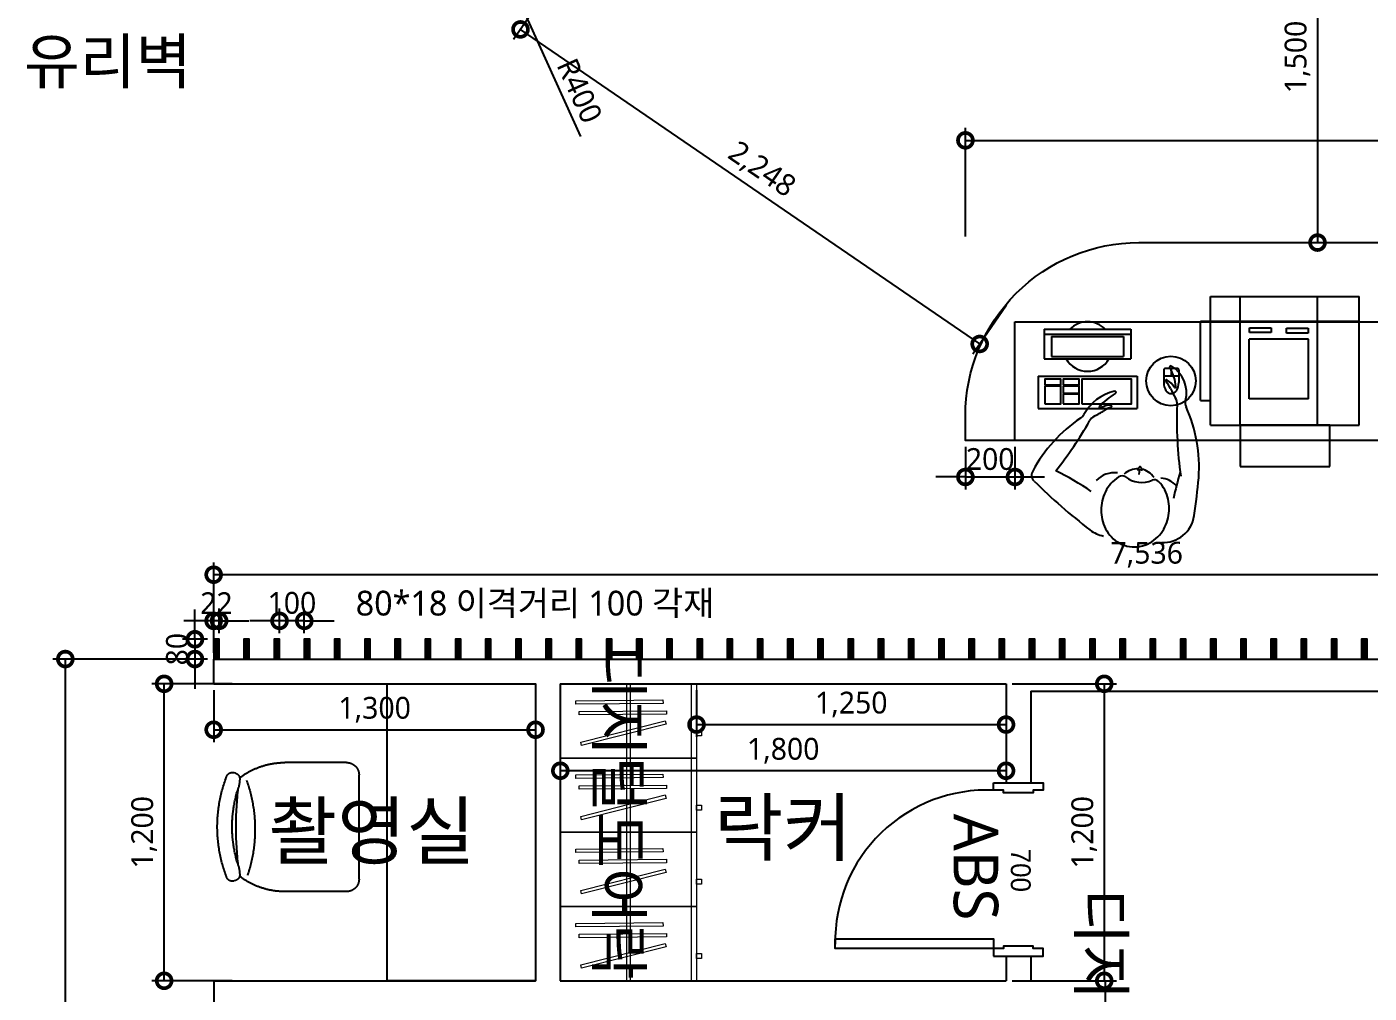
# Model space of a CAD drawing. Extents: x 11477420 to 23072185, y -28506554 to -14238804.
# Drawn here: x 11529484 to 11534905, y -14254189 to -14250285 of the extents above; entities that cross this region are included whole.
import ezdxf
from ezdxf.enums import TextEntityAlignment as Align

# ---------------------------------------------------------------- set-up
doc = ezdxf.new("R2010")
doc.units = 0
doc.header["$LTSCALE"] = 50
doc.header["$MEASUREMENT"] = 0
doc.linetypes.add('DH-HID2', pattern=[1.2, 0.8, -0.4])
doc.linetypes.add('HIDDEN1', pattern=[1.1, 0.7, -0.4])
doc.layers.get('0').update_dxf_attribs({"linetype": 'CONTINUOUS'})
doc.layers.get('DEFPOINTS').update_dxf_attribs({"linetype": 'CONTINUOUS'})
for name, color, linetype in [('03-TEXT', 3, 'CONTINUOUS'), ('03-WAL NEW', 3, 'CONTINUOUS'), ('04_FUR', 6, 'CONTINUOUS'), ('07-DIM WAL', 5, 'CONTINUOUS'), ('1.천장.벽체선(내벽)', 3, 'CONTINUOUS'), ('2.글자선', 60, 'CONTINUOUS'), ('3 가구-붙박이', 6, 'CONTINUOUS'), ('3.기호.계단선', 30, 'CONTINUOUS'), ('8.패턴선', 8, 'CONTINUOUS'), ('BLOCK', 1, 'CONTINUOUS'), ('CO-DO-FR', 7, 'CONTINUOUS'), ('CO-DOOR', 8, 'CONTINUOUS'), ('CO-FURB', 6, 'CONTINUOUS'), ('FU-FURM', 251, 'DH-HID2')]:
    doc.layers.add(name, color=color, linetype=linetype)
doc.layers.add('Arch', color=8, linetype='CONTINUOUS', lineweight=0)
doc.styles.add('DAWIN', font='NanumSquareR.ttf')
doc.styles.add('W-TEXT2', font='Dotum.ttf')
doc.styles.add('맑은 고딕', font='malgun.ttf')
doc.dimstyles.new('40', dxfattribs={"dimscale": 40, "dimtxt": 2.2, "dimasz": 3, "dimexe": 1.25, "dimexo": 0.625, "dimtad": 1, "dimdec": 0, "dimzin": 0, "dimdsep": 46, "dimlunit": 6, "dimtxsty": 'DAWIN', "dimblk1": 'DOTSMALL', "dimblk2": 'DOTSMALL', "dimsah": 1, "dimcen": 0.001, "dimclrd": 1, "dimclre": 1, "dimclrt": 3, "dimadec": 0, "dimazin": 0, "dimtfac": 1, "dimtdec": 0, "dimtix": 1, "dimtmove": 2, "dimatfit": 3, "dimldrblk": 'DOTSMALL', "dimfxl": 0, "dimtolj": 1, "dimtzin": 0, "dimarcsym": 0})

# ---------------------------------------------------------------- blocks, each defined once
blk = doc.blocks.new('H-092')
at = {"layer": 'BLOCK'}
for p, q in [((139.992576, 163.264512), (130.440192, 162.4512)), ((149.564928, 163.535232), (139.992576, 163.264512)), ((159.137664, 163.264512), (149.564928, 163.535232)), ((168.690048, 162.450816), (159.137664, 163.264512)), ((548.012928, 199.117824), (547.583616, 199.747584)), ((548.53632, 198.316032), (548.012928, 199.117824)), ((549.001728, 197.570688), (548.53632, 198.316032)), ((549.419904, 196.873728), (549.001728, 197.570688)), ((549.057792, 169.703424), (549.33504, 169.567488)), ((549.33504, 169.567488), (550.937856, 169.034496)), ((549.798912, 196.21824), (549.419904, 196.873728)), ((550.145664, 195.597312), (549.798912, 196.21824)), ((550.466304, 195.005184), (550.145664, 195.597312)), ((550.765056, 194.435712), (550.466304, 195.005184)), ((551.046144, 193.884672), (550.765056, 194.435712)), ((550.937856, 169.034496), (552.478848, 169.024128)), ((551.312256, 193.347456), (551.046144, 193.884672)), ((551.566464, 192.819456), (551.312256, 193.347456)), ((551.811456, 192.296448), (551.566464, 192.819456)), ((552.048768, 191.77536), (551.811456, 192.296448)), ((552.28032, 191.251584), (552.048768, 191.77536)), ((552.508416, 190.72128), (552.28032, 191.251584)), ((552.478848, 169.024128), (553.81248, 169.623168)), ((552.733824, 190.180224), (552.508416, 190.72128)), ((552.958464, 189.624192), (552.733824, 190.180224)), ((553.183872, 189.048192), (552.958464, 189.624192)), ((553.410432, 188.446464), (553.183872, 189.048192)), ((553.640064, 187.813248), (553.410432, 188.446464)), ((553.873536, 187.141632), (553.640064, 187.813248)), ((553.81248, 169.623168), (554.828928, 170.781312)), ((554.111616, 186.422784), (553.873536, 187.141632)), ((554.354304, 185.647104), (554.111616, 186.422784)), ((554.601984, 184.804224), (554.354304, 185.647104)), ((554.85312, 183.88032), (554.601984, 184.804224)), ((554.828928, 170.781312), (555.495552, 172.333056)), ((555.105024, 182.8608), (554.85312, 183.88032)), ((555.35232, 181.72992), (555.105024, 182.8608)), ((555.585024, 180.4704), (555.35232, 181.72992)), ((555.495552, 172.333056), (555.85152, 174.07488)), ((555.78624, 179.069184), (555.585024, 180.4704)), ((555.929088, 177.520512), (555.78624, 179.069184)), ((555.85152, 174.07488), (555.970944, 175.838976)), ((555.970944, 175.838976), (555.929088, 177.520512)), ((27.60768, 108.632064), (21.284736, 100.433664)), ((34.474368, 116.289408), (27.60768, 108.632064)), ((41.82144, 123.383424), (34.474368, 116.289408)), ((49.588224, 129.89952), (41.82144, 123.383424)), ((57.717888, 135.830016), (49.588224, 129.89952)), ((66.157056, 141.17184), (57.717888, 135.830016)), ((74.858112, 145.926528), (66.157056, 141.17184)), ((83.777664, 150.098688), (74.858112, 145.926528)), ((92.876928, 153.694464), (83.777664, 150.098688)), ((102.121344, 156.720384), (92.876928, 153.694464)), ((111.481344, 159.184128), (102.121344, 156.720384)), ((120.928896, 161.092608), (111.481344, 159.184128)), ((130.440192, 162.4512), (120.928896, 161.092608)), ((178.20096, 161.092224), (168.690048, 162.450816)), ((187.648896, 159.18336), (178.20096, 161.092224)), ((197.008512, 156.719616), (187.648896, 159.18336)), ((206.253312, 153.693312), (197.008512, 156.719616)), ((215.352192, 150.097536), (206.253312, 153.693312)), ((224.271744, 145.925376), (215.352192, 150.097536)), ((232.9728, 141.170304), (224.271744, 145.925376)), ((241.411968, 135.82848), (232.9728, 141.170304)), ((249.541248, 129.897984), (241.411968, 135.82848)), ((257.308032, 123.381504), (249.541248, 129.897984)), ((264.65472, 116.287488), (257.308032, 123.381504)), ((271.521408, 108.630144), (264.65472, 116.287488)), ((272.610816, 107.305728), (271.521408, 108.630144)), ((2.689536, 62.991744), (0.001152, 52.743552)), ((6.213888, 72.948864), (2.689536, 62.991744)), ((10.52544, 82.546944), (6.213888, 72.948864)), ((15.56928, 91.725312), (10.52544, 82.546944)), ((21.284736, 100.433664), (15.56928, 91.725312)), ((-2.727936, 31.689984), (-2.72832, 21.053568)), ((-2.72832, 21.053568), (-1.8144, 10.461312)), ((-1.813632, 42.28224), (-2.727936, 31.689984)), ((-1.8144, 10.461312), (0, 0)), ((0.001152, 52.743552), (-1.813632, 42.28224)), ((0, 0), (2.688384, -10.248192)), ((291.275904, 26.36928), (312.467328, 26.36928)), ((307.126272, 18.210048), (307.358976, 18.238464)), ((307.35936, 34.500096), (307.126656, 34.528896)), ((307.358976, 18.238464), (308.323584, 18.367872)), ((308.323968, 34.370688), (307.35936, 34.500096)), ((308.323584, 18.367872), (309.3792, 18.530688)), ((309.379968, 34.207488), (308.323968, 34.370688)), ((309.3792, 18.530688), (310.541952, 18.737664)), ((310.542336, 34.000512), (309.379968, 34.207488)), ((310.541952, 18.737664), (311.826816, 19.002624)), ((311.8272, 33.735552), (310.542336, 34.000512)), ((311.826816, 19.002624), (313.248, 19.345152)), ((313.248768, 33.393024), (311.8272, 33.735552)), ((313.248, 19.345152), (314.811648, 19.79136)), ((314.812032, 32.946816), (313.248768, 33.393024)), ((314.811648, 19.79136), (316.505856, 20.37504)), ((316.50624, 32.362752), (314.812032, 32.946816)), ((316.505856, 20.37504), (318.282624, 21.13728)), ((318.283008, 31.600512), (316.50624, 32.362752)), ((318.282624, 21.13728), (320.035584, 22.1184)), ((320.035968, 30.619392), (318.283008, 31.600512)), ((320.035584, 22.1184), (321.580416, 23.341056)), ((321.5808, 29.396352), (320.035968, 30.619392)), ((321.580416, 23.341056), (322.66752, 24.786432)), ((322.667904, 27.950976), (321.5808, 29.396352)), ((322.66752, 24.786432), (323.06304, 26.368896)), ((323.06304, 26.368896), (322.667904, 27.950976)), ((2.688384, -10.248192), (6.212352, -20.205696)), ((6.212352, -20.205696), (10.52352, -29.803392)), ((10.52352, -29.803392), (15.566976, -38.982144)), ((15.566976, -38.982144), (21.282048, -47.69088)), ((21.282048, -47.69088), (27.604992, -55.889664)), ((27.604992, -55.889664), (34.471296, -63.547008)), ((34.471296, -63.547008), (41.818368, -70.641408)), ((41.818368, -70.641408), (49.584768, -77.157504)), ((49.584768, -77.157504), (57.714048, -83.088384)), ((57.714048, -83.088384), (66.153216, -88.430592)), ((66.153216, -88.430592), (74.853888, -93.185664)), ((74.853888, -93.185664), (83.77344, -97.357824)), ((83.77344, -97.357824), (92.872704, -100.953984)), ((92.872704, -100.953984), (102.11712, -103.980288)), ((102.11712, -103.980288), (111.476736, -106.444416)), ((111.476736, -106.444416), (120.924288, -108.352896)), ((120.924288, -108.352896), (130.435584, -109.711872)), ((168.68544, -109.713024), (178.196736, -108.354432)), ((178.196736, -108.354432), (187.644288, -106.446336)), ((187.644288, -106.446336), (197.004288, -103.982592)), ((197.004288, -103.982592), (206.248704, -100.956672)), ((206.248704, -100.956672), (215.348352, -97.36128)), ((215.348352, -97.36128), (224.267904, -93.189504)), ((224.267904, -93.189504), (232.96896, -88.434816)), ((232.96896, -88.434816), (241.408128, -83.092992)), ((241.408128, -83.092992), (249.537792, -77.16288)), ((249.537792, -77.16288), (257.304576, -70.646784)), ((257.304576, -70.646784), (264.652032, -63.552768)), ((264.652032, -63.552768), (271.51872, -55.895808)), ((271.51872, -55.895808), (272.611584, -54.566016)), ((130.435584, -109.711872), (139.987968, -110.525568)), ((139.987968, -110.525568), (149.56032, -110.796672)), ((149.56032, -110.796672), (159.133056, -110.525952)), ((159.133056, -110.525952), (168.68544, -109.713024))]:
    blk.add_line(p, q, dxfattribs=at)
for centre, radius, start, end in [((2280.19008, -1154.893824), 2612.404608, 142.222, 148.803), ((241.329408, 425.346432), 32.8416, 61.51854, 141.0481), ((34.507776, -104.089728), 601.22304, 40.72223, 68.54491), ((-953.511168, 808.599936), 1299.66336, 332.6115, 339.939), ((1118.39424, 1736.295168), 1615.824, 238.2157, 246.8383), ((520.030464, 313.85472), 39.410304, 220.7229, 248.0512), ((433.677312, 99.57696), 191.612928, 19.91315, 68.05066), ((470.65152, 213.239424), 39.410304, 31.19111, 71.99387), ((866.478336, 476.527488), 436.02432, 213.8514, 219.6532), ((542.471808, 215.693952), 3.84, 55.29927, 215.6405), ((400.553472, 10.752), 253.122816, 36.260687124, 55.29822), ((155.051136, 131.981952), 127.999872, 148.803, 176.0864), ((184.789248, 115.022976), 102.423936, 0, 52.18747), ((425.684736, 111.190656), 136.491264, 25.33856, 39.65242), ((459.458688, 156.173952), 98.306304, 26.30887, 35.64045), ((609.029376, 163.099392), 5.106816, 211.0124, 19.9136), ((367.971456, 26.36928), 108, 149.6633, 210.3367), ((254.932992, 92.52096), 22.972416, 329.6628, 39.7872), ((229.014144, 23.130624), 85.711104, 6.674834, 48.43682), ((229.014144, 29.607936), 85.71072, 311.5632, 353.3252), ((254.932992, -39.7824), 22.972416, 320.2128, 30.3372), ((625.73376, 2.349696), 127.742208, 262.8746, 335.4198), ((578.984064, 57.759744), 136.491264, 301.6606, 315.9745), ((596.56512, 4.326912), 98.30592, 308.5302, 332.1096), ((628.075776, 86.160384), 168.7488, 281.2655, 308.3774), ((680.285568, -39.376896), 3.896448, 324.2126, 144.2138), ((736.23552, -50.666112), 5.665536, 358.7777, 126.7988), ((156.364416, -85.358208), 127.999872, 183.9583, 268.2372), ((184.789248, -62.284416), 102.42432, 320.1336, 0), ((714.493824, -1703.618688), 1615.824, 94.47495, 104.7051), ((588.883968, -53.316096), 39.410304, 269.3185, 310.1211), ((879.486336, -429.548544), 436.024704, 121.66, 127.4618), ((660.195072, -75.580032), 3.84, 128.5301, 280.0013), ((86.070912, -1415.445504), 1299.662208, 79.66344, 84.50403), ((277.404288, 387.024768), 601.22304, 272.7679, 300.7547), ((605.000064, -163.511808), 39.410304, 82.87453, 120.7549), ((232.793472, 2397.869952), 2612.404608, 268.2371, 271.6154)]:
    blk.add_arc(centre, radius, start, end, dxfattribs=at)
blk = doc.blocks.new('A$C36DF486B')
at = {"layer": 'FU-FURM', "linetype": 'Continuous'}
for p, q in [((636.8, 350), (236.8, 350)), ((236.8, 220), (236.8, 350)), ((636.8, 220), (636.8, 350)), ((68.7, 194.3), (68.7, 245.8)), ((68.7, 219.3), (128.7, 219.3)), ((98.7, 189.3), (98.7, 219.3)), ((128.7, 194.3), (128.7, 245.8)), ((636.8, 220), (236.8, 220)), ((73.7, 189.3), (123.7, 189.3)), ((611.8, 150), (261.8, 150)), ((261.8, 30), (261.8, 150)), ((581.8, 140), (291.8, 140)), ((291.8, 60), (291.8, 140)), ((581.8, 60), (581.8, 140)), ((611.8, 30), (611.8, 150)), ((611.8, 30), (611.8, 150)), ((581.8, 60), (291.8, 60)), ((611.8, 50), (261.8, 50)), ((611.8, 30), (261.8, 30))]:
    blk.add_line(p, q, dxfattribs=at)
for points in [[(460.1, 331.2), (258.7, 331.2), (258.7, 231.4), (460.1, 231.4)], [(534.9, 331.2), (470.1, 331.2), (470.1, 292.7), (534.9, 292.7)], [(609.8, 331.2), (544.9, 331.2), (544.9, 259.7), (609.8, 259.7)], [(534.9, 287.9), (470.1, 287.9), (470.1, 259.7), (534.9, 259.7)], [(534.9, 254.7), (470.1, 254.7), (470.1, 231.4), (534.9, 231.4)], [(609.8, 254.7), (544.9, 254.7), (544.9, 231.4), (609.8, 231.4)]]:
    blk.add_lwpolyline(points, close=True, dxfattribs=at)
blk.add_circle((100, 239.1), 100, dxfattribs=at)
for centre, radius, start, end in [((128.5, 247.5), 59.8, 148.8145, 181.6865), ((98.7, 265.5), 25, 31.1855, 148.8145), ((68.9, 247.5), 59.8, 358.3135, 31.1855), ((73.7, 194.3), 5, 180, 270), ((123.7, 194.3), 5, 270, 0), ((436.8, 100), 100, 30, 150), ((436.8, 100), 100, 224.427, 315.573)]:
    blk.add_arc(centre, radius, start, end, dxfattribs=at)
blk = doc.blocks.new('A$C290B2906')
at = {"layer": 'FU-FURM', "ltscale": 30}
for p, q in [((166.2, 40.1), (166.3, 640.1)), ((166.3, 640.1), (686.3, 640)), ((586.2, 40), (586.3, 640)), ((686.2, 40), (686.3, 640)), ((166.3, 472.1), (686.3, 472)), ((273.5, 436.2), (273.5, 196.2)), ((273.5, 436.2), (513.5, 436.1)), ((513.5, 436.1), (513.5, 196.1)), ((273.5, 196.2), (513.5, 196.1)), ((166.2, 160.1), (686.2, 160)), ((166.2, 40.1), (686.2, 40)), ((266.2, 0.1), (266.2, 40.1)), ((266.2, 0.1), (586.2, 0)), ((586.2, 0), (586.2, 40))]:
    blk.add_line(p, q, dxfattribs=at)
blk.add_lwpolyline([(166.2, 160.1), (0, 160.1), (0, 521.4), (166.2, 521.4)], close=True, dxfattribs=at)
for points in [[(557.8, 346.6), (557.8, 434.6), (537.8, 434.6), (537.8, 346.6), (557.8, 346.6)], [(560.4, 197.4), (560.4, 285.4), (540.4, 285.4), (540.4, 197.4), (560.4, 197.4)]]:
    blk.add_lwpolyline(points, dxfattribs=at)
blk = doc.blocks.new('arrttt')
at = {"layer": 'Arch', "color": 6}
for p, q in [((883190.8, 53558.7), (882890.8, 53558.7)), ((882890.8, 53558.7), (882890.8, 53008.7)), ((883190.8, 53008.7), (883190.8, 53558.7)), ((882958.9, 53496.3), (882955.8, 53144.1)), ((882972.9, 53496.2), (882958.9, 53496.3)), ((882969.8, 53144), (882972.9, 53496.2)), ((883002.8, 53482.1), (882999.7, 53130)), ((883016.8, 53482), (883002.8, 53482.1)), ((883013.7, 53129.9), (883016.8, 53482)), ((883126.4, 53476.3), (883040, 53134.9)), ((883053.6, 53131.5), (883140, 53472.9)), ((883140, 53472.9), (883126.4, 53476.3)), ((882890.8, 53291.2), (883190.8, 53291.2)), ((882890.8, 53276.2), (883190.8, 53276.2)), ((882955.8, 53144.1), (882969.8, 53144)), ((882999.7, 53130), (883013.7, 53129.9)), ((883040, 53134.9), (883053.6, 53131.5)), ((883190.8, 53028.7), (882890.8, 53028.7)), ((882890.8, 53008.7), (883190.8, 53008.7)), ((883100.8, 53008.7), (883080.8, 53008.7)), ((883080.8, 53008.7), (883080.8, 52988.7)), ((883080.8, 52988.7), (883100.8, 52988.7)), ((883100.8, 52988.7), (883100.8, 53008.7))]:
    blk.add_line(p, q, dxfattribs=at)
blk = doc.blocks.new('chair-1')
at = {"layer": 'CO-FURB', "color": 0, "linetype": 'HIDDEN1', "ltscale": 100}
for p, q in [((308122.2, 66173.3), (308120.7, 66178.1)), ((308556.5, 66173.3), (308558, 66178.1)), ((308079.7, 65724.1), (308079.7, 65974.1)), ((308601, 65724.1), (308601, 65974.1)), ((308551, 65674.1), (308129.7, 65674.1))]:
    blk.add_line(p, q, dxfattribs=at)
for centre, radius, start, end in [((308339.4, 65678), 568.4, 69.3967, 110.6033), ((308144.6, 66185.5), 25, 102.0525, 197.2684), ((308534.2, 66185.5), 25, 342.7316, 77.9475), ((308379.7, 65974.1), 300, 142.6314, 180), ((308146.1, 66180.7), 25, 197.2684, 281.9556), ((308139.8, 66323.4), 167.6, 273.9244, 284.2279), ((308339.4, 65678), 508.4, 71.8453, 108.1547), ((308339.4, 64860.8), 1309.8, 83.0545, 96.9455), ((308539, 66323.4), 167.6, 255.7721, 266.0756), ((308532.7, 66180.7), 25, 258.0444, 342.7316), ((308301, 65974.1), 300, 0, 37.4639), ((308348.9, 66685.2), 591, 250.3656, 288.4349), ((308129.7, 65724.1), 50, 180, 270), ((308551, 65724.1), 50, 270, 0)]:
    blk.add_arc(centre, radius, start, end, dxfattribs=at)
blk = doc.blocks.new('_DOTSMALL')
at = {"color": 0, "linetype": 'ByBlock', "const_width": 0.5}
blk.add_lwpolyline([(-0.0625, 0, 1), (0.0625, 0, 1)], format="xyb", close=True, dxfattribs=at)
blk = doc.blocks.new('*D87')
at = {"layer": '07-DIM WAL', "color": 1, "lineweight": -2, "ltscale": 30}
for p in [(11531316.1, -14249834.4), (11531720.5, -14250727.3)]:
    blk.add_line(p, (11531481.1, -14250198.8), dxfattribs=at)
at = {"layer": 'DEFPOINTS', "color": 0, "ltscale": 30}
for p in [(11531316.1, -14249834.4), (11531481.1, -14250198.8)]:
    blk.add_point(p, dxfattribs=at)
at = {"layer": '07-DIM WAL', "color": 1, "lineweight": -2, "ltscale": 30, "xscale": 120, "yscale": 120, "zscale": 120, "rotation": 114.3660559649831}
blk.add_blockref('_DOTSMALL', (11531481.1, -14250198.8), dxfattribs=at)
at = {"layer": '07-DIM WAL', "color": 3, "ltscale": 30, "insert": (11531715.9, -14250542.7), "char_height": 88, "attachment_point": 5, "rotation": 294.3661, "style": 'DAWIN'}
blk.add_mtext('\\A1;R400', dxfattribs=at)
blk = doc.blocks.new('*D123')
at = {"layer": '07-DIM WAL', "color": 1, "lineweight": -2, "ltscale": 30}
for p, q in [((11531638.1, -14252964.4), (11531638.1, -14253340.7)), ((11533438.1, -14252964.4), (11533438.1, -14253340.7)), ((11533438.1, -14253290.7), (11531638.1, -14253290.7))]:
    blk.add_line(p, q, dxfattribs=at)
at = {"layer": 'DEFPOINTS', "color": 0, "ltscale": 30}
for p in [(11531638.1, -14252939.4), (11533438.1, -14252939.4), (11531638.1, -14253290.7)]:
    blk.add_point(p, dxfattribs=at)
at = {"layer": '07-DIM WAL', "color": 1, "lineweight": -2, "ltscale": 30, "xscale": 120, "yscale": 120, "zscale": 120, "rotation": 180}
blk.add_blockref('_DOTSMALL', (11531638.1, -14253290.7), dxfattribs=at)
at = {"layer": '07-DIM WAL', "color": 1, "lineweight": -2, "ltscale": 30, "xscale": 120, "yscale": 120, "zscale": 120}
blk.add_blockref('_DOTSMALL', (11533438.1, -14253290.7), dxfattribs=at)
at = {"layer": '07-DIM WAL', "color": 3, "ltscale": 30, "insert": (11532538.1, -14253209.9), "char_height": 88, "attachment_point": 5, "style": 'DAWIN'}
blk.add_mtext('\\A1;1,800', dxfattribs=at)
blk = doc.blocks.new('*D124')
at = {"layer": '07-DIM WAL', "color": 1, "lineweight": -2, "ltscale": 30}
for p, q in [((11533463.1, -14252939.4), (11533884.8, -14252939.4)), ((11533834.8, -14252939.4), (11533834.8, -14254139.4)), ((11533463.1, -14254139.4), (11533884.8, -14254139.4))]:
    blk.add_line(p, q, dxfattribs=at)
at = {"layer": 'DEFPOINTS', "color": 0, "ltscale": 30}
for p in [(11533438.1, -14252939.4), (11533438.1, -14254139.4), (11533834.8, -14254139.4)]:
    blk.add_point(p, dxfattribs=at)
at = {"layer": '07-DIM WAL', "color": 1, "lineweight": -2, "ltscale": 30, "xscale": 120, "yscale": 120, "zscale": 120}
for p, rotation in [((11533834.8, -14252939.4), 90), ((11533834.8, -14254139.4), 270)]:
    blk.add_blockref('_DOTSMALL', p, dxfattribs=dict(at, rotation=rotation))
at = {"layer": '07-DIM WAL', "color": 3, "ltscale": 30, "insert": (11533754, -14253539.4), "char_height": 88, "attachment_point": 5, "rotation": 90, "style": 'DAWIN'}
blk.add_mtext('\\A1;1,200', dxfattribs=at)
blk = doc.blocks.new('*D127')
at = {"layer": '07-DIM WAL', "color": 1, "lineweight": -2, "ltscale": 10}
for p, q in [((11533274.1, -14251131.4), (11533274.1, -14250693.3)), ((11537774.1, -14251131), (11537774.1, -14250693.3)), ((11533274.1, -14250743.3), (11537774.1, -14250743.3))]:
    blk.add_line(p, q, dxfattribs=at)
at = {"layer": 'DEFPOINTS', "color": 0, "ltscale": 10}
for p in [(11537774.1, -14250743.3), (11533274.1, -14251156.4), (11537774.1, -14251156)]:
    blk.add_point(p, dxfattribs=at)
at = {"layer": '07-DIM WAL', "color": 1, "lineweight": -2, "ltscale": 10, "xscale": 120, "yscale": 120, "zscale": 120, "rotation": 180}
blk.add_blockref('_DOTSMALL', (11533274.1, -14250743.3), dxfattribs=at)
at = {"layer": '07-DIM WAL', "color": 1, "lineweight": -2, "ltscale": 10, "xscale": 120, "yscale": 120, "zscale": 120}
blk.add_blockref('_DOTSMALL', (11537774.1, -14250743.3), dxfattribs=at)
at = {"layer": '07-DIM WAL', "color": 3, "ltscale": 10, "insert": (11535524.1, -14250662.5), "char_height": 88, "attachment_point": 5, "style": 'DAWIN'}
blk.add_mtext('\\A1;4,500', dxfattribs=at)
blk = doc.blocks.new('*D128')
at = {"layer": '07-DIM WAL', "color": 1, "lineweight": -2, "ltscale": 30}
for p, q in [((11530238.1, -14252964.4), (11530238.1, -14253175)), ((11531538.1, -14252964.4), (11531538.1, -14253175)), ((11530238.1, -14253125), (11531538.1, -14253125))]:
    blk.add_line(p, q, dxfattribs=at)
at = {"layer": 'DEFPOINTS', "color": 0, "ltscale": 30}
for p in [(11530238.1, -14252939.4), (11531538.1, -14252939.4), (11531538.1, -14253125)]:
    blk.add_point(p, dxfattribs=at)
at = {"layer": '07-DIM WAL', "color": 1, "lineweight": -2, "ltscale": 30, "xscale": 120, "yscale": 120, "zscale": 120, "rotation": 180}
blk.add_blockref('_DOTSMALL', (11530238.1, -14253125), dxfattribs=at)
at = {"layer": '07-DIM WAL', "color": 1, "lineweight": -2, "ltscale": 30, "xscale": 120, "yscale": 120, "zscale": 120}
blk.add_blockref('_DOTSMALL', (11531538.1, -14253125), dxfattribs=at)
at = {"layer": '07-DIM WAL', "color": 3, "ltscale": 30, "insert": (11530888.1, -14253044.2), "char_height": 88, "attachment_point": 5, "style": 'DAWIN'}
blk.add_mtext('\\A1;1,300', dxfattribs=at)
blk = doc.blocks.new('*D129')
at = {"layer": '07-DIM WAL', "color": 1, "lineweight": -2, "ltscale": 30}
for p, q in [((11530313.1, -14252939.4), (11529988.1, -14252939.4)), ((11530038.1, -14254139.4), (11530038.1, -14252939.4)), ((11530313.1, -14254139.4), (11529988.1, -14254139.4))]:
    blk.add_line(p, q, dxfattribs=at)
at = {"layer": 'DEFPOINTS', "color": 0, "ltscale": 30}
for p in [(11530038.1, -14252939.4), (11530338.1, -14252939.4), (11530338.1, -14254139.4)]:
    blk.add_point(p, dxfattribs=at)
at = {"layer": '07-DIM WAL', "color": 1, "lineweight": -2, "ltscale": 30, "xscale": 120, "yscale": 120, "zscale": 120}
for p, rotation in [((11530038.1, -14252939.4), 90), ((11530038.1, -14254139.4), 270)]:
    blk.add_blockref('_DOTSMALL', p, dxfattribs=dict(at, rotation=rotation))
at = {"layer": '07-DIM WAL', "color": 3, "ltscale": 30, "insert": (11529957.3, -14253539.4), "char_height": 88, "attachment_point": 5, "rotation": 90, "style": 'DAWIN'}
blk.add_mtext('\\A1;1,200', dxfattribs=at)
blk = doc.blocks.new('*D130')
at = {"layer": '07-DIM WAL', "color": 1, "lineweight": -2, "ltscale": 10}
for p, q in [((11531584.8, -14250137.9), (11531448.9, -14250336.2)), ((11533331.7, -14251566.1), (11531477.1, -14250295)), ((11533439.4, -14251409.1), (11533303.4, -14251607.4))]:
    blk.add_line(p, q, dxfattribs=at)
at = {"layer": 'DEFPOINTS', "color": 0, "ltscale": 10}
for p in [(11531598.9, -14250117.3), (11531477.1, -14250295), (11533453.5, -14251388.5)]:
    blk.add_point(p, dxfattribs=at)
at = {"layer": '07-DIM WAL', "color": 1, "lineweight": -2, "ltscale": 10, "xscale": 120, "yscale": 120, "zscale": 120}
for p, rotation in [((11531477.1, -14250295), 145.5725427330073), ((11533331.7, -14251566.1), 325.5725427330073)]:
    blk.add_blockref('_DOTSMALL', p, dxfattribs=dict(at, rotation=rotation))
at = {"layer": '07-DIM WAL', "color": 3, "ltscale": 10, "insert": (11532450.1, -14250863.9), "char_height": 88, "attachment_point": 5, "rotation": 325.5725, "style": 'DAWIN'}
blk.add_mtext('\\A1;2,248', dxfattribs=at)
blk = doc.blocks.new('700DOOR')
at = {"layer": 'CO-DO-FR'}
for points in [[(11533388.1, -14281978.5), (11533588.1, -14281978.5), (11533588.1, -14282008.5), (11533548.1, -14282008.5), (11533548.1, -14282018.5), (11533428.1, -14282018.5), (11533428.1, -14282008.5), (11533388.1, -14282008.5), (11533388.1, -14281978.5)], [(11533388.1, -14282678.5), (11533588.1, -14282678.5), (11533588.1, -14282648.5), (11533548.1, -14282648.5), (11533548.1, -14282638.5), (11533428.1, -14282638.5), (11533428.1, -14282648.5), (11533388.1, -14282648.5), (11533388.1, -14282678.5)]]:
    blk.add_lwpolyline(points, close=True, dxfattribs=at)
at = {"layer": 'CO-DOOR'}
blk.add_lwpolyline([(11532748.1, -14282608.5), (11533388.1, -14282608.5), (11533388.1, -14282648.5), (11532748.1, -14282648.5)], close=True, dxfattribs=at)
blk.add_arc((11533359.9, -14282619.8), 611.9, 87.3614, 181.0566, dxfattribs=at)
at = {"layer": '2.글자선', "style": 'W-TEXT2'}
blk.add_text('700', height=80, rotation=270, dxfattribs=at).set_placement((11533497.6, -14282332.2), align=Align.MIDDLE_CENTER)
blk = doc.blocks.new('*D134')
at = {"layer": '07-DIM WAL', "color": 1, "lineweight": -2, "ltscale": 30}
for p, q in [((11532188.1, -14252964.4), (11532188.1, -14253154.1)), ((11533438.1, -14252964.4), (11533438.1, -14253154.1)), ((11532188.1, -14253104.1), (11533438.1, -14253104.1))]:
    blk.add_line(p, q, dxfattribs=at)
at = {"layer": 'DEFPOINTS', "color": 0, "ltscale": 30}
for p in [(11532188.1, -14252939.4), (11533438.1, -14252939.4), (11533438.1, -14253104.1)]:
    blk.add_point(p, dxfattribs=at)
at = {"layer": '07-DIM WAL', "color": 1, "lineweight": -2, "ltscale": 30, "xscale": 120, "yscale": 120, "zscale": 120, "rotation": 180}
blk.add_blockref('_DOTSMALL', (11532188.1, -14253104.1), dxfattribs=at)
at = {"layer": '07-DIM WAL', "color": 1, "lineweight": -2, "ltscale": 30, "xscale": 120, "yscale": 120, "zscale": 120}
blk.add_blockref('_DOTSMALL', (11533438.1, -14253104.1), dxfattribs=at)
at = {"layer": '07-DIM WAL', "color": 3, "ltscale": 30, "insert": (11532813.1, -14253023.3), "char_height": 88, "attachment_point": 5, "style": 'DAWIN'}
blk.add_mtext('\\A1;1,250', dxfattribs=at)
blk = doc.blocks.new('*D381')
at = {"layer": '07-DIM WAL', "color": 1, "lineweight": -2, "ltscale": 10}
for p, q in [((11530238.1, -14252814.4), (11530238.1, -14252448.5)), ((11537774.1, -14252814.4), (11537774.1, -14252448.5)), ((11537774.1, -14252498.5), (11530238.1, -14252498.5))]:
    blk.add_line(p, q, dxfattribs=at)
at = {"layer": 'DEFPOINTS', "color": 0, "ltscale": 10}
for p in [(11530238.1, -14252498.5), (11530238.1, -14252839.4), (11537774.1, -14252839.4)]:
    blk.add_point(p, dxfattribs=at)
at = {"layer": '07-DIM WAL', "color": 1, "lineweight": -2, "ltscale": 10, "xscale": 120, "yscale": 120, "zscale": 120, "rotation": 180}
blk.add_blockref('_DOTSMALL', (11530238.1, -14252498.5), dxfattribs=at)
at = {"layer": '07-DIM WAL', "color": 1, "lineweight": -2, "ltscale": 10, "xscale": 120, "yscale": 120, "zscale": 120}
blk.add_blockref('_DOTSMALL', (11537774.1, -14252498.5), dxfattribs=at)
at = {"layer": '07-DIM WAL', "color": 3, "ltscale": 10, "insert": (11534006.1, -14252417.7), "char_height": 88, "attachment_point": 5, "style": 'DAWIN'}
blk.add_mtext('\\A1;7,536', dxfattribs=at)
blk = doc.blocks.new('*D382')
at = {"layer": '07-DIM WAL', "color": 1, "lineweight": -2, "ltscale": 10}
for p, q in [((11530213.1, -14252839.4), (11529589, -14252839.4)), ((11529639, -14252839.4), (11529639, -14258689.4)), ((11530213.1, -14258689.4), (11529589, -14258689.4))]:
    blk.add_line(p, q, dxfattribs=at)
at = {"layer": 'DEFPOINTS', "color": 0, "ltscale": 10}
for p in [(11530238.1, -14252839.4), (11529639, -14258689.4), (11530238.1, -14258689.4)]:
    blk.add_point(p, dxfattribs=at)
at = {"layer": '07-DIM WAL', "color": 1, "lineweight": -2, "ltscale": 10, "xscale": 120, "yscale": 120, "zscale": 120}
for p, rotation in [((11529639, -14252839.4), 90), ((11529639, -14258689.4), 270)]:
    blk.add_blockref('_DOTSMALL', p, dxfattribs=dict(at, rotation=rotation))
at = {"layer": '07-DIM WAL', "color": 3, "ltscale": 10, "insert": (11529558.2, -14255764.4), "char_height": 88, "attachment_point": 5, "rotation": 90, "style": 'DAWIN'}
blk.add_mtext('\\A1;5,850', dxfattribs=at)
blk = doc.blocks.new('*D408')
at = {"layer": '07-DIM WAL', "color": 1, "lineweight": -2, "ltscale": 10}
for p, q in [((11530238.1, -14252734.4), (11530238.1, -14252635)), ((11530260.1, -14252734.4), (11530260.1, -14252635)), ((11530238.1, -14252685), (11530118.1, -14252685)), ((11530260.1, -14252685), (11530238.1, -14252685)), ((11530260.1, -14252685), (11530380.1, -14252685))]:
    blk.add_line(p, q, dxfattribs=at)
at = {"layer": 'DEFPOINTS', "color": 0, "ltscale": 10}
for p in [(11530238.1, -14252685), (11530238.1, -14252759.4), (11530260.1, -14252759.4)]:
    blk.add_point(p, dxfattribs=at)
at = {"layer": '07-DIM WAL', "color": 1, "lineweight": -2, "ltscale": 10, "xscale": 120, "yscale": 120, "zscale": 120}
blk.add_blockref('_DOTSMALL', (11530238.1, -14252685), dxfattribs=at)
at = {"layer": '07-DIM WAL', "color": 1, "lineweight": -2, "ltscale": 10, "xscale": 120, "yscale": 120, "zscale": 120, "rotation": 180}
blk.add_blockref('_DOTSMALL', (11530260.1, -14252685), dxfattribs=at)
at = {"layer": '07-DIM WAL', "color": 3, "ltscale": 10, "insert": (11530249.1, -14252613.6), "char_height": 88, "attachment_point": 5, "style": 'DAWIN'}
blk.add_mtext('\\A1;22', dxfattribs=at)
blk = doc.blocks.new('*D409')
at = {"layer": '07-DIM WAL', "color": 1, "lineweight": -2, "ltscale": 10}
for p, q in [((11530162.4, -14252759.4), (11530162.4, -14252639.4)), ((11530213.1, -14252759.4), (11530112.4, -14252759.4)), ((11530162.4, -14252759.4), (11530162.4, -14252839.4)), ((11530213.1, -14252839.4), (11530112.4, -14252839.4)), ((11530162.4, -14252839.4), (11530162.4, -14252959.4))]:
    blk.add_line(p, q, dxfattribs=at)
at = {"layer": 'DEFPOINTS', "color": 0, "ltscale": 10}
for p in [(11530238.1, -14252759.4), (11530162.4, -14252839.4), (11530238.1, -14252839.4)]:
    blk.add_point(p, dxfattribs=at)
at = {"layer": '07-DIM WAL', "color": 1, "lineweight": -2, "ltscale": 10, "xscale": 120, "yscale": 120, "zscale": 120}
for p, rotation in [((11530162.4, -14252759.4), 270), ((11530162.4, -14252839.4), 90)]:
    blk.add_blockref('_DOTSMALL', p, dxfattribs=dict(at, rotation=rotation))
at = {"layer": '07-DIM WAL', "color": 3, "ltscale": 10, "insert": (11530090.3, -14252799.4), "char_height": 88, "attachment_point": 5, "rotation": 90, "style": 'DAWIN'}
blk.add_mtext('\\A1;80', dxfattribs=at)
blk = doc.blocks.new('*D410')
at = {"layer": '07-DIM WAL', "color": 1, "lineweight": -2, "ltscale": 10}
for p, q in [((11530504.1, -14252734.4), (11530504.1, -14252635)), ((11530604.1, -14252734.4), (11530604.1, -14252635)), ((11530504.1, -14252685), (11530384.1, -14252685)), ((11530604.1, -14252685), (11530504.1, -14252685)), ((11530604.1, -14252685), (11530724.1, -14252685))]:
    blk.add_line(p, q, dxfattribs=at)
at = {"layer": 'DEFPOINTS', "color": 0, "ltscale": 10}
for p in [(11530504.1, -14252685), (11530504.1, -14252759.4), (11530604.1, -14252759.4)]:
    blk.add_point(p, dxfattribs=at)
at = {"layer": '07-DIM WAL', "color": 1, "lineweight": -2, "ltscale": 10, "xscale": 120, "yscale": 120, "zscale": 120}
blk.add_blockref('_DOTSMALL', (11530504.1, -14252685), dxfattribs=at)
at = {"layer": '07-DIM WAL', "color": 1, "lineweight": -2, "ltscale": 10, "xscale": 120, "yscale": 120, "zscale": 120, "rotation": 180}
blk.add_blockref('_DOTSMALL', (11530604.1, -14252685), dxfattribs=at)
at = {"layer": '07-DIM WAL', "color": 3, "ltscale": 10, "insert": (11530554.1, -14252612.9), "char_height": 88, "attachment_point": 5, "style": 'DAWIN'}
blk.add_mtext('\\A1;100', dxfattribs=at)
blk = doc.blocks.new('*D428')
at = {"layer": '07-DIM WAL', "color": 1, "lineweight": -2, "ltscale": 10}
for p, q in [((11533274.1, -14251981.4), (11533274.1, -14252153.6)), ((11533474.1, -14251981.4), (11533474.1, -14252153.6)), ((11533274.1, -14252103.6), (11533154.1, -14252103.6)), ((11533274.1, -14252103.6), (11533474.1, -14252103.6)), ((11533474.1, -14252103.6), (11533594.1, -14252103.6))]:
    blk.add_line(p, q, dxfattribs=at)
at = {"layer": 'DEFPOINTS', "color": 0, "ltscale": 10}
for p in [(11533274.1, -14251956.4), (11533474.1, -14251956.4), (11533474.1, -14252103.6)]:
    blk.add_point(p, dxfattribs=at)
at = {"layer": '07-DIM WAL', "color": 1, "lineweight": -2, "ltscale": 10, "xscale": 120, "yscale": 120, "zscale": 120}
blk.add_blockref('_DOTSMALL', (11533274.1, -14252103.6), dxfattribs=at)
at = {"layer": '07-DIM WAL', "color": 1, "lineweight": -2, "ltscale": 10, "xscale": 120, "yscale": 120, "zscale": 120, "rotation": 180}
blk.add_blockref('_DOTSMALL', (11533474.1, -14252103.6), dxfattribs=at)
at = {"layer": '07-DIM WAL', "color": 3, "ltscale": 10, "insert": (11533374.1, -14252031.6), "char_height": 88, "attachment_point": 5, "style": 'DAWIN'}
blk.add_mtext('\\A1;200', dxfattribs=at)
blk = doc.blocks.new('*D434')
at = {"layer": '07-DIM WAL', "color": 1, "lineweight": -2, "ltscale": 10}
for p, q in [((11534696.1, -14249656.4), (11534696.1, -14251156.4)), ((11534721.1, -14249656.4), (11534746.1, -14249656.4)), ((11534721.1, -14251156.4), (11534746.1, -14251156.4))]:
    blk.add_line(p, q, dxfattribs=at)
at = {"layer": 'DEFPOINTS', "color": 0, "ltscale": 10}
for p in [(11534696.1, -14249656.4), (11534696.1, -14251156.4), (11534696.1, -14251156.4)]:
    blk.add_point(p, dxfattribs=at)
at = {"layer": '07-DIM WAL', "color": 1, "lineweight": -2, "ltscale": 10, "xscale": 120, "yscale": 120, "zscale": 120}
for p, rotation in [((11534696.1, -14249656.4), 90), ((11534696.1, -14251156.4), 270)]:
    blk.add_blockref('_DOTSMALL', p, dxfattribs=dict(at, rotation=rotation))
at = {"layer": '07-DIM WAL', "color": 3, "ltscale": 10, "insert": (11534615.3, -14250406.4), "char_height": 88, "attachment_point": 5, "rotation": 90, "style": 'DAWIN'}
blk.add_mtext('\\A1;1,500', dxfattribs=at)

msp = doc.modelspace()

# ---------------------------------------------------------------- linework, layer by layer
at = {"layer": '03-WAL NEW', "ltscale": 10, "const_width": 22}
for points in [[(11530249.1, -14252759.4), (11530249.1, -14252839.4)], [(11530371.1, -14252759.4), (11530371.1, -14252839.4)], [(11530493.1, -14252759.4), (11530493.1, -14252839.4)], [(11530615.1, -14252759.4), (11530615.1, -14252839.4)], [(11530737.1, -14252759.4), (11530737.1, -14252839.4)], [(11530859.1, -14252759.4), (11530859.1, -14252839.4)], [(11530981.1, -14252759.4), (11530981.1, -14252839.4)], [(11531103.1, -14252759.4), (11531103.1, -14252839.4)], [(11531225.1, -14252759.4), (11531225.1, -14252839.4)], [(11531347.1, -14252759.4), (11531347.1, -14252839.4)], [(11531469.1, -14252759.4), (11531469.1, -14252839.4)], [(11531591.1, -14252759.4), (11531591.1, -14252839.4)], [(11531713.1, -14252759.4), (11531713.1, -14252839.4)], [(11531835.1, -14252759.4), (11531835.1, -14252839.4)], [(11531957.1, -14252759.4), (11531957.1, -14252839.4)], [(11532079.1, -14252759.4), (11532079.1, -14252839.4)], [(11532201.1, -14252759.4), (11532201.1, -14252839.4)], [(11532323.1, -14252759.4), (11532323.1, -14252839.4)], [(11532445.1, -14252759.4), (11532445.1, -14252839.4)], [(11532567.1, -14252759.4), (11532567.1, -14252839.4)], [(11532689.1, -14252759.4), (11532689.1, -14252839.4)], [(11532811.1, -14252759.4), (11532811.1, -14252839.4)], [(11532933.1, -14252759.4), (11532933.1, -14252839.4)], [(11533055.1, -14252759.4), (11533055.1, -14252839.4)], [(11533177.1, -14252759.4), (11533177.1, -14252839.4)], [(11533299.1, -14252759.4), (11533299.1, -14252839.4)], [(11533421.1, -14252759.4), (11533421.1, -14252839.4)], [(11533543.1, -14252759.4), (11533543.1, -14252839.4)], [(11533665.1, -14252759.4), (11533665.1, -14252839.4)], [(11533787.1, -14252759.4), (11533787.1, -14252839.4)], [(11533909.1, -14252759.4), (11533909.1, -14252839.4)], [(11534031.1, -14252759.4), (11534031.1, -14252839.4)], [(11534153.1, -14252759.4), (11534153.1, -14252839.4)], [(11534275.1, -14252759.4), (11534275.1, -14252839.4)], [(11534397.1, -14252759.4), (11534397.1, -14252839.4)], [(11534519.1, -14252759.4), (11534519.1, -14252839.4)], [(11534641.1, -14252759.4), (11534641.1, -14252839.4)], [(11534763.1, -14252759.4), (11534763.1, -14252839.4)], [(11534885.1, -14252759.4), (11534885.1, -14252839.4)]]:
    msp.add_lwpolyline(points, dxfattribs=at)
at = {"layer": '03-WAL NEW'}
for points in [[(11530238.1, -14252839.4), (11530260.1, -14252839.4), (11530260.1, -14252759.4), (11530238.1, -14252759.4)], [(11530360.1, -14252839.4), (11530382.1, -14252839.4), (11530382.1, -14252759.4), (11530360.1, -14252759.4)], [(11530482.1, -14252839.4), (11530504.1, -14252839.4), (11530504.1, -14252759.4), (11530482.1, -14252759.4)], [(11530604.1, -14252839.4), (11530626.1, -14252839.4), (11530626.1, -14252759.4), (11530604.1, -14252759.4)], [(11530726.1, -14252839.4), (11530748.1, -14252839.4), (11530748.1, -14252759.4), (11530726.1, -14252759.4)], [(11530848.1, -14252839.4), (11530870.1, -14252839.4), (11530870.1, -14252759.4), (11530848.1, -14252759.4)], [(11530970.1, -14252839.4), (11530992.1, -14252839.4), (11530992.1, -14252759.4), (11530970.1, -14252759.4)], [(11531092.1, -14252839.4), (11531114.1, -14252839.4), (11531114.1, -14252759.4), (11531092.1, -14252759.4)], [(11531214.1, -14252839.4), (11531236.1, -14252839.4), (11531236.1, -14252759.4), (11531214.1, -14252759.4)], [(11531336.1, -14252839.4), (11531358.1, -14252839.4), (11531358.1, -14252759.4), (11531336.1, -14252759.4)], [(11531458.1, -14252839.4), (11531480.1, -14252839.4), (11531480.1, -14252759.4), (11531458.1, -14252759.4)], [(11531580.1, -14252839.4), (11531602.1, -14252839.4), (11531602.1, -14252759.4), (11531580.1, -14252759.4)], [(11531702.1, -14252839.4), (11531724.1, -14252839.4), (11531724.1, -14252759.4), (11531702.1, -14252759.4)], [(11531824.1, -14252839.4), (11531846.1, -14252839.4), (11531846.1, -14252759.4), (11531824.1, -14252759.4)], [(11531946.1, -14252839.4), (11531968.1, -14252839.4), (11531968.1, -14252759.4), (11531946.1, -14252759.4)], [(11532068.1, -14252839.4), (11532090.1, -14252839.4), (11532090.1, -14252759.4), (11532068.1, -14252759.4)], [(11532190.1, -14252839.4), (11532212.1, -14252839.4), (11532212.1, -14252759.4), (11532190.1, -14252759.4)], [(11532312.1, -14252839.4), (11532334.1, -14252839.4), (11532334.1, -14252759.4), (11532312.1, -14252759.4)], [(11532434.1, -14252839.4), (11532456.1, -14252839.4), (11532456.1, -14252759.4), (11532434.1, -14252759.4)], [(11532556.1, -14252839.4), (11532578.1, -14252839.4), (11532578.1, -14252759.4), (11532556.1, -14252759.4)], [(11532678.1, -14252839.4), (11532700.1, -14252839.4), (11532700.1, -14252759.4), (11532678.1, -14252759.4)], [(11532800.1, -14252839.4), (11532822.1, -14252839.4), (11532822.1, -14252759.4), (11532800.1, -14252759.4)], [(11532922.1, -14252839.4), (11532944.1, -14252839.4), (11532944.1, -14252759.4), (11532922.1, -14252759.4)], [(11533044.1, -14252839.4), (11533066.1, -14252839.4), (11533066.1, -14252759.4), (11533044.1, -14252759.4)], [(11533166.1, -14252839.4), (11533188.1, -14252839.4), (11533188.1, -14252759.4), (11533166.1, -14252759.4)], [(11533288.1, -14252839.4), (11533310.1, -14252839.4), (11533310.1, -14252759.4), (11533288.1, -14252759.4)], [(11533410.1, -14252839.4), (11533432.1, -14252839.4), (11533432.1, -14252759.4), (11533410.1, -14252759.4)], [(11533532.1, -14252839.4), (11533554.1, -14252839.4), (11533554.1, -14252759.4), (11533532.1, -14252759.4)], [(11533654.1, -14252839.4), (11533676.1, -14252839.4), (11533676.1, -14252759.4), (11533654.1, -14252759.4)], [(11533776.1, -14252839.4), (11533798.1, -14252839.4), (11533798.1, -14252759.4), (11533776.1, -14252759.4)], [(11533898.1, -14252839.4), (11533920.1, -14252839.4), (11533920.1, -14252759.4), (11533898.1, -14252759.4)], [(11534020.1, -14252839.4), (11534042.1, -14252839.4), (11534042.1, -14252759.4), (11534020.1, -14252759.4)], [(11534142.1, -14252839.4), (11534164.1, -14252839.4), (11534164.1, -14252759.4), (11534142.1, -14252759.4)], [(11534264.1, -14252839.4), (11534286.1, -14252839.4), (11534286.1, -14252759.4), (11534264.1, -14252759.4)], [(11534386.1, -14252839.4), (11534408.1, -14252839.4), (11534408.1, -14252759.4), (11534386.1, -14252759.4)], [(11534508.1, -14252839.4), (11534530.1, -14252839.4), (11534530.1, -14252759.4), (11534508.1, -14252759.4)], [(11534630.1, -14252839.4), (11534652.1, -14252839.4), (11534652.1, -14252759.4), (11534630.1, -14252759.4)], [(11534752.1, -14252839.4), (11534774.1, -14252839.4), (11534774.1, -14252759.4), (11534752.1, -14252759.4)], [(11534874.1, -14252839.4), (11534896.1, -14252839.4), (11534896.1, -14252759.4), (11534874.1, -14252759.4)]]:
    msp.add_lwpolyline(points, close=True, dxfattribs=at)
at = {"layer": '1.천장.벽체선(내벽)', "ltscale": 30}
for p, q in [((11530238.1, -14252839.4), (11536196.1, -14252839.4)), ((11530238.1, -14252939.4), (11530238.1, -14252839.4)), ((11530238.1, -14252939.4), (11531538.1, -14252939.4)), ((11531538.1, -14252939.4), (11531538.1, -14254139.4)), ((11531638.1, -14252939.4), (11531638.1, -14254139.4)), ((11531638.1, -14252939.4), (11533438.1, -14252939.4)), ((11533438.1, -14252939.4), (11533438.1, -14253339.4)), ((11533538.1, -14252969.4), (11533538.1, -14253339.4)), ((11533538.1, -14252969.4), (11535296.1, -14252969.4)), ((11533438.1, -14253339.4), (11533538.1, -14253339.4)), ((11533438.1, -14254039.4), (11533538.1, -14254039.4)), ((11533438.1, -14254039.4), (11533438.1, -14254139.4)), ((11533538.1, -14254039.4), (11533538.1, -14254139.4)), ((11530238.1, -14254139.4), (11530238.1, -14254339.4)), ((11530238.1, -14254139.4), (11531538.1, -14254139.4)), ((11531638.1, -14254139.4), (11533438.1, -14254139.4)), ((11533538.1, -14254139.4), (11533838.1, -14254139.4)), ((11533838.1, -14254139.4), (11533838.1, -14256739.4))]:
    msp.add_line(p, q, dxfattribs=at)
at = {"layer": '3 가구-붙박이'}
for p, q in [((11533474.1, -14251476.4), (11537774.1, -14251476.4)), ((11533474.1, -14251956.4), (11533474.1, -14251476.4))]:
    msp.add_line(p, q, dxfattribs=at)
msp.add_lwpolyline([(11533974.1, -14251156.4), (11537774.1, -14251156.4), (11537774.1, -14251956.4), (11533274.1, -14251956.4), (11533274.1, -14251856.4, -0.414214)], format="xyb", close=True, dxfattribs=at)
msp.add_lwpolyline([(11530938.1, -14254139.4), (11530938.1, -14252939.4), (11531538.1, -14252939.4), (11531538.1, -14254139.4)], close=True, dxfattribs=at)

# ---------------------------------------------------------------- block references
at = {"layer": '04_FUR', "xscale": -1, "rotation": 90}
for p in [(11585196.8, -13370048.6), (11585196.8, -13370348.6), (11585196.8, -13370648.6), (11585196.8, -13370948.6)]:
    msp.add_blockref('arrttt', p, dxfattribs=at)
at = {"layer": '8.패턴선', "rotation": 83.31468204997086}
msp.add_blockref('H-092', (11533968.5, -14252385.9), dxfattribs=at)
at = {"layer": '8.패턴선', "xscale": -1, "rotation": 90}
msp.add_blockref('chair-1', (11596499.2, -13945177.9), dxfattribs=at)
at = {"layer": 'CO-DOOR'}
msp.add_blockref('700DOOR', (0, 28639.1), dxfattribs=at)
at = {"layer": 'FU-FURM', "xscale": -1, "rotation": 270}
msp.add_blockref('A$C290B2906', (11534224, -14252060.7), dxfattribs=at)
at = {"layer": 'FU-FURM', "rotation": 180}
msp.add_blockref('A$C36DF486B', (11534204.1, -14251476.4), dxfattribs=at)

# ---------------------------------------------------------------- texts
at = {"layer": '03-TEXT', "color": 7, "style": '맑은 고딕'}
msp.add_text('유리벽', height=180, dxfattribs=at).set_placement((11529471.6, -14250333.6), align=Align.TOP_LEFT)
for s, p in [('디지털도어락', (11531965.2, -14252779.7)), ('ABS', (11533406.8, -14253464.5)), ('디지털도어락', (11533912.4, -14253766.5))]:
    msp.add_text(s, height=180, rotation=270, dxfattribs=at).set_placement(p, align=Align.TOP_LEFT)
at = {"layer": '03-TEXT', "style": '맑은 고딕'}
for s, p in [('락커', (11532258.9, -14253409)), ('촬영실', (11530458, -14253423.1))]:
    msp.add_text(s, height=222.22, dxfattribs=at).set_placement(p, align=Align.TOP_LEFT)
at = {"layer": '3.기호.계단선', "ltscale": 30, "style": '맑은 고딕'}
msp.add_text('80*18 이격거리 100 각재', height=100, dxfattribs=at).set_placement((11530811.9, -14252563.4), align=Align.TOP_LEFT)

# ---------------------------------------------------------------- dimensions: what is measured, and where the dimension line sits
at = {"layer": '07-DIM WAL', "ltscale": 10}
for base, p1, p2, picture, middle in [((11534696.1, -14251156.4), (11534696.1, -14249656.4), (11534696.1, -14251156.4), '*D434', (11534615.3, -14250406.4)), ((11530162.4, -14252839.4), (11530238.1, -14252759.4), (11530238.1, -14252839.4), '*D409', (11530090.3, -14252799.4)), ((11529639, -14258689.4), (11530238.1, -14252839.4), (11530238.1, -14258689.4), '*D382', (11529558.2, -14255764.4))]:
    dim = msp.add_linear_dim(base=base, p1=p1, p2=p2, angle=90, dimstyle='40', dxfattribs=at)
    dim.commit()
    dim.dimension.update_dxf_attribs({"geometry": picture, "text_midpoint": middle})
at = {"layer": '07-DIM WAL', "ltscale": 30}
dim = msp.add_radius_dim(center=(11531316.1, -14249834.4), mpoint=(11531481.1, -14250198.8), dimstyle='40', dxfattribs=at)
dim.commit()
dim.dimension.update_dxf_attribs({"geometry": '*D87', "text_midpoint": (11531715.9, -14250542.7)})
at = {"layer": '07-DIM WAL', "ltscale": 10}
dim = msp.add_aligned_dim(p1=(11533453.5, -14251388.5), p2=(11531598.9, -14250117.3), distance=215.4, dimstyle='40', dxfattribs=at)
dim.commit()
dim.dimension.update_dxf_attribs({"geometry": '*D130', "text_midpoint": (11532450.1, -14250863.9)})
for base, p1, p2, picture, middle in [((11537774.1, -14250743.3), (11533274.1, -14251156.4), (11537774.1, -14251156), '*D127', (11535524.1, -14250662.5)), ((11533474.1, -14252103.6), (11533274.1, -14251956.4), (11533474.1, -14251956.4), '*D428', (11533374.1, -14252031.6)), ((11530238.1, -14252498.5), (11537774.1, -14252839.4), (11530238.1, -14252839.4), '*D381', (11534006.1, -14252417.7)), ((11530238.1, -14252685), (11530260.1, -14252759.4), (11530238.1, -14252759.4), '*D408', (11530249.1, -14252613.6)), ((11530504.1, -14252685), (11530604.1, -14252759.4), (11530504.1, -14252759.4), '*D410', (11530554.1, -14252612.9))]:
    dim = msp.add_linear_dim(base=base, p1=p1, p2=p2, dimstyle='40', dxfattribs=at)
    dim.commit()
    dim.dimension.update_dxf_attribs({"geometry": picture, "text_midpoint": middle})
at = {"layer": '07-DIM WAL', "ltscale": 30}
for base, p1, p2, picture, middle in [((11530038.1, -14252939.4), (11530338.1, -14254139.4), (11530338.1, -14252939.4), '*D129', (11529957.3, -14253539.4)), ((11533834.8, -14254139.4), (11533438.1, -14252939.4), (11533438.1, -14254139.4), '*D124', (11533754, -14253539.4))]:
    dim = msp.add_linear_dim(base=base, p1=p1, p2=p2, angle=90, dimstyle='40', dxfattribs=at)
    dim.commit()
    dim.dimension.update_dxf_attribs({"geometry": picture, "text_midpoint": middle})
for base, p1, p2, picture, middle in [((11531538.1, -14253125), (11530238.1, -14252939.4), (11531538.1, -14252939.4), '*D128', (11530888.1, -14253044.2)), ((11531638.1, -14253290.7), (11533438.1, -14252939.4), (11531638.1, -14252939.4), '*D123', (11532538.1, -14253209.9)), ((11533438.1, -14253104.1), (11532188.1, -14252939.4), (11533438.1, -14252939.4), '*D134', (11532813.1, -14253023.3))]:
    dim = msp.add_linear_dim(base=base, p1=p1, p2=p2, dimstyle='40', dxfattribs=at)
    dim.commit()
    dim.dimension.update_dxf_attribs({"geometry": picture, "text_midpoint": middle})

doc.saveas('drawing.dxf')
